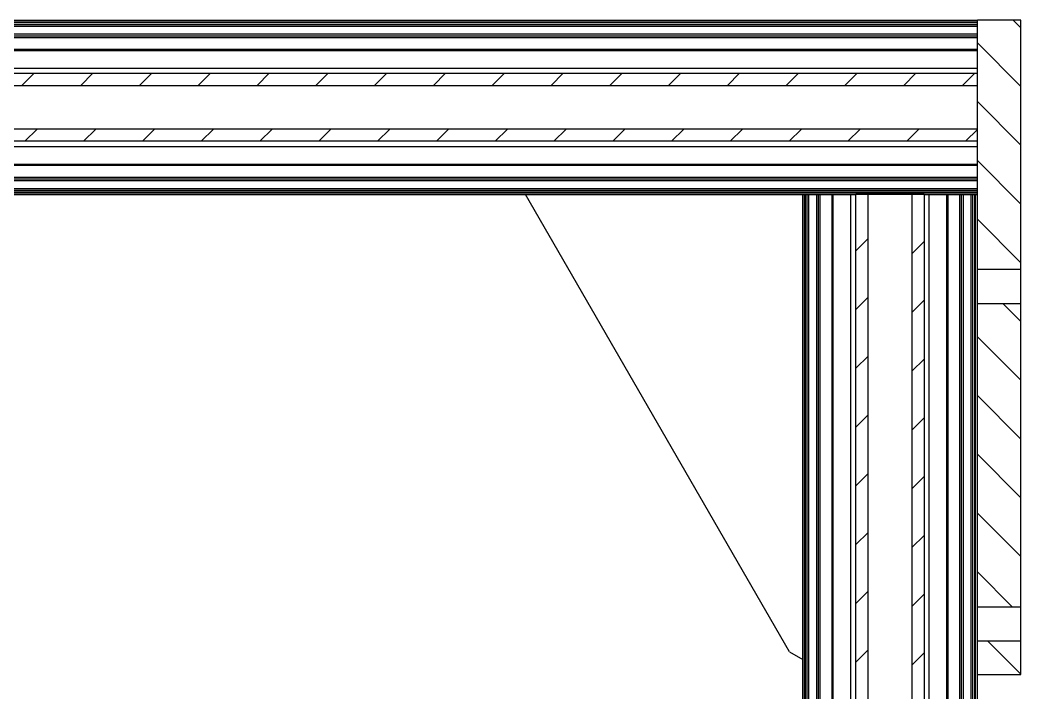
# Model space of a CAD drawing. Header units: millimetres. Extents: x -300 to 1184, y 5 to 1469.
# Drawn here: x 439.9 to 516.4, y 1417.4 to 1468.8 of the extents above; entities that cross this region are included whole.
import ezdxf

# ---------------------------------------------------------------- set-up
doc = ezdxf.new("R2010")
doc.units = ezdxf.units.MM

msp = doc.modelspace()

# ---------------------------------------------------------------- hatches: boundary and pattern name
at = {"linetype": 'Continuous', "lineweight": 18}
h = msp.add_hatch(dxfattribs=at)
h.set_pattern_fill('ANSI31', angle=90, style=0)
h.paths.add_polyline_path([(516.39, 1449.77), (516.39, 1468.837), (513.057, 1468.837), (513.057, 1449.77)], flags=0)
h = msp.add_hatch(dxfattribs=at)
h.set_pattern_fill('ANSI31', style=0)
h.paths.add_polyline_path([(513.057, 1464.77), (393.054, 1464.77), (393.054, 1463.837), (513.057, 1463.837)], flags=0)
h = msp.add_hatch(dxfattribs=at)
h.set_pattern_fill('ANSI31', style=0)
h.paths.add_polyline_path([(393.054, 1459.57), (513.057, 1459.57), (513.057, 1460.503), (393.054, 1460.503)], flags=0)
h = msp.add_hatch(dxfattribs=at)
h.set_pattern_fill('ANSI31', style=0)
h.paths.add_polyline_path([(503.79, 1455.503), (503.79, 1215.503), (504.724, 1215.503), (504.724, 1455.503)], flags=0)
h = msp.add_hatch(dxfattribs=at)
h.set_pattern_fill('ANSI31', style=0)
h.paths.add_polyline_path([(508.057, 1455.503), (508.057, 1215.503), (508.99, 1215.503), (508.99, 1455.503)], flags=0)
h = msp.add_hatch(dxfattribs=at)
h.set_pattern_fill('ANSI31', angle=90, style=0)
h.paths.add_polyline_path([(516.39, 1447.192), (513.057, 1447.192), (513.057, 1423.99), (516.39, 1423.99)], flags=0)
h = msp.add_hatch(dxfattribs=at)
h.set_pattern_fill('ANSI31', angle=90, style=0)
h.paths.add_polyline_path([(513.057, 1421.412), (513.057, 1418.837), (516.39, 1418.837), (516.39, 1421.412)], flags=0)

# ---------------------------------------------------------------- linework, layer by layer
at = {"color": 7, "linetype": 'Continuous', "lineweight": 25}
for p, q in [((393.054, 1468.837), (513.057, 1468.837)), ((393.054, 1468.703), (513.057, 1468.703)), ((393.054, 1468.637), (513.057, 1468.637)), ((516.39, 1468.837), (513.057, 1468.837)), ((513.057, 1449.77), (513.057, 1468.837)), ((516.39, 1449.77), (516.39, 1468.837)), ((393.054, 1468.503), (513.057, 1468.503)), ((393.054, 1468.37), (513.057, 1468.37)), ((393.054, 1467.77), (513.057, 1467.77)), ((393.054, 1467.637), (513.057, 1467.637)), ((393.054, 1467.503), (513.057, 1467.503)), ((393.054, 1466.599), (513.057, 1466.599)), ((393.054, 1466.505), (513.057, 1466.505)), ((393.054, 1465.161), (513.057, 1465.161)), ((393.054, 1464.77), (513.057, 1464.77)), ((513.057, 1463.837), (513.057, 1464.77)), ((393.054, 1463.837), (513.057, 1463.837)), ((513.057, 1460.503), (393.054, 1460.503)), ((513.057, 1459.57), (513.057, 1460.503)), ((513.057, 1459.57), (393.054, 1459.57)), ((393.054, 1459.18), (513.057, 1459.18)), ((393.054, 1457.835), (513.057, 1457.835)), ((393.054, 1457.741), (513.057, 1457.741)), ((393.054, 1456.837), (513.057, 1456.837)), ((393.054, 1456.703), (513.057, 1456.703)), ((393.054, 1456.57), (513.057, 1456.57)), ((393.054, 1455.97), (513.057, 1455.97)), ((393.054, 1455.837), (513.057, 1455.837)), ((393.054, 1455.703), (513.057, 1455.703)), ((393.054, 1455.637), (513.057, 1455.637)), ((436.057, 1455.503), (499.724, 1455.503)), ((498.724, 1420.569), (478.554, 1455.503)), ((499.724, 1416.011), (499.724, 1455.503)), ((499.724, 1455.503), (499.857, 1455.503)), ((499.857, 1215.503), (499.857, 1455.503)), ((499.857, 1455.503), (499.924, 1455.503)), ((499.924, 1215.503), (499.924, 1455.503)), ((499.924, 1455.503), (500.057, 1455.503)), ((500.057, 1215.503), (500.057, 1455.503)), ((500.057, 1455.503), (500.19, 1455.503)), ((500.19, 1215.503), (500.19, 1455.503)), ((500.19, 1455.503), (500.79, 1455.503)), ((500.79, 1215.503), (500.79, 1455.503)), ((500.79, 1455.503), (500.924, 1455.503)), ((500.924, 1215.503), (500.924, 1455.503)), ((500.924, 1455.503), (503.15, 1455.503)), ((501.057, 1215.503), (501.057, 1455.503)), ((501.961, 1215.503), (501.961, 1455.503)), ((502.056, 1215.503), (502.056, 1455.503)), ((503.15, 1455.503), (503.4, 1455.503)), ((503.4, 1215.503), (503.4, 1455.503)), ((503.4, 1455.503), (503.79, 1455.503)), ((504.724, 1455.503), (503.79, 1455.503)), ((503.79, 1215.503), (503.79, 1455.503)), ((508.057, 1455.503), (504.724, 1455.503)), ((504.724, 1215.503), (504.724, 1455.503)), ((508.99, 1455.503), (508.057, 1455.503)), ((508.057, 1455.503), (508.057, 1215.503)), ((508.99, 1455.503), (508.99, 1215.503)), ((508.99, 1455.503), (509.381, 1455.503)), ((509.381, 1215.503), (509.381, 1455.503)), ((509.381, 1455.503), (509.631, 1455.503)), ((509.631, 1455.503), (511.857, 1455.503)), ((510.725, 1215.503), (510.725, 1455.503)), ((510.819, 1215.503), (510.819, 1455.503)), ((511.724, 1215.503), (511.724, 1455.503)), ((511.857, 1215.503), (511.857, 1455.503)), ((511.857, 1455.503), (511.99, 1455.503)), ((511.99, 1215.503), (511.99, 1455.503)), ((511.99, 1455.503), (512.59, 1455.503)), ((512.59, 1215.503), (512.59, 1455.503)), ((512.59, 1455.503), (512.724, 1455.503)), ((512.724, 1215.503), (512.724, 1455.503)), ((512.724, 1455.503), (512.857, 1455.503)), ((512.857, 1215.503), (512.857, 1455.503)), ((512.857, 1455.503), (512.924, 1455.503)), ((512.924, 1215.503), (512.924, 1455.503)), ((512.924, 1455.503), (513.057, 1455.503)), ((516.39, 1449.77), (513.057, 1449.77)), ((513.057, 1447.192), (513.057, 1449.77)), ((516.39, 1447.192), (516.39, 1449.77)), ((513.057, 1447.192), (516.39, 1447.192)), ((513.057, 1423.99), (513.057, 1447.192)), ((516.39, 1423.99), (516.39, 1447.192)), ((516.39, 1423.99), (513.057, 1423.99)), ((513.057, 1421.412), (513.057, 1423.99)), ((516.39, 1421.412), (516.39, 1423.99)), ((513.057, 1421.412), (516.39, 1421.412)), ((513.057, 1418.837), (513.057, 1421.412)), ((516.39, 1418.837), (516.39, 1421.412)), ((498.724, 1420.569), (499.724, 1419.992)), ((513.057, 1418.837), (516.39, 1418.837)), ((513.057, 1215.503), (513.057, 1418.837))]:
    msp.add_line(p, q, dxfattribs=at)

doc.saveas('drawing.dxf')
